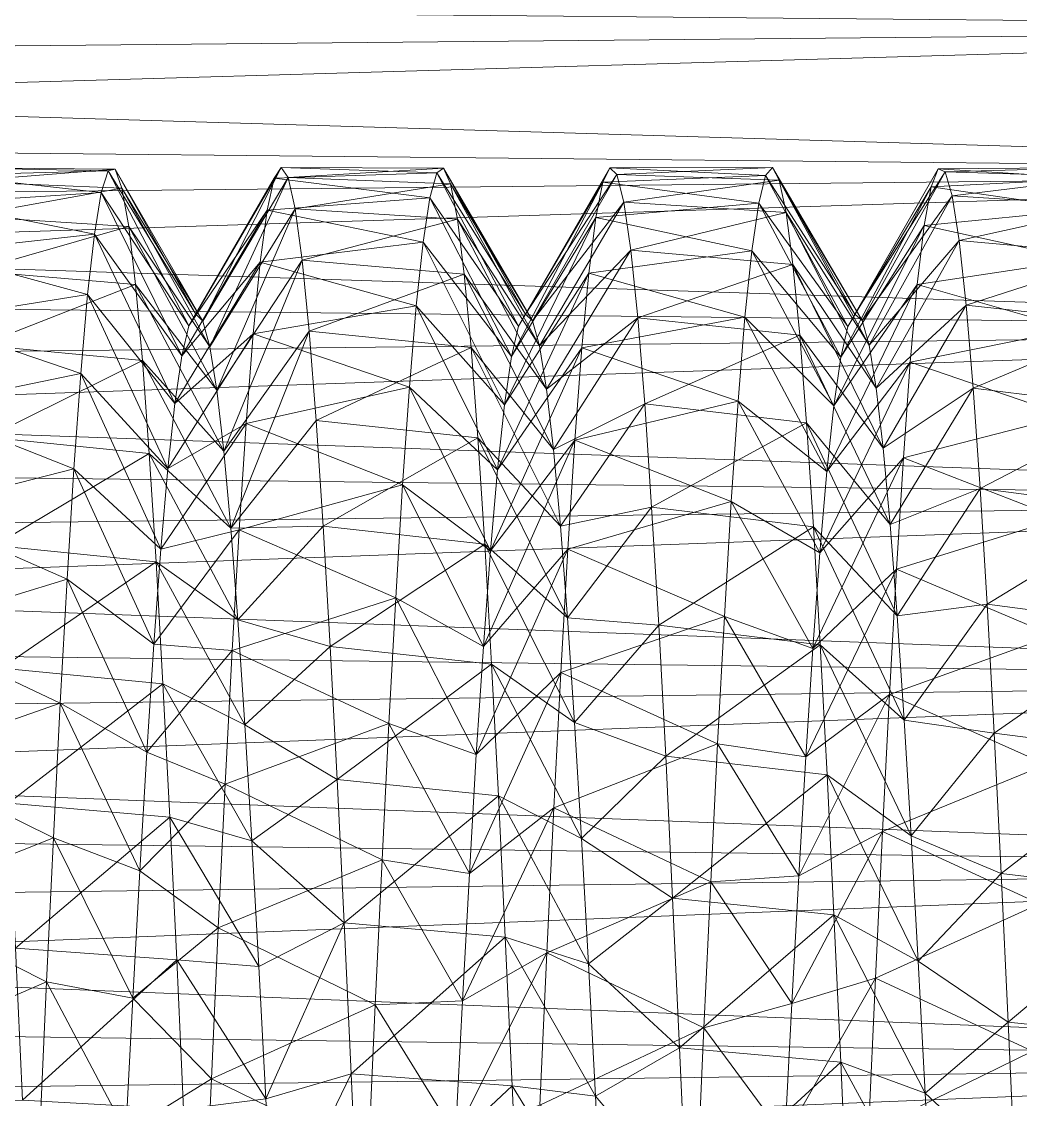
# Model space of a CAD drawing. Header units: millimetres. Extents: x -104 to 115, y -53 to 68.
# Drawn here: x 87.35 to 102.31, y 11.66 to 27.8 of the extents above; entities that cross this region are included whole.
import ezdxf

# ---------------------------------------------------------------- set-up
doc = ezdxf.new("R2010")
doc.units = ezdxf.units.MM

msp = doc.modelspace()

# ---------------------------------------------------------------- linework, layer by layer
at = {"color": 7, "lineweight": 0}
for points in [[(115.207, 27.703, -8.564), (60.36, 27.185, -8.032), (60.36, 29.167, -10.242), (115.207, 27.703, -8.564)], [(115.207, 27.703, -46.282), (60.36, 28.206, -45.736), (60.36, 26.106, -47.836), (115.207, 27.703, -46.282)], [(115.207, 27.703, -46.282), (60.36, 26.106, -47.836), (115.207, 25.547, -48.324), (115.207, 27.703, -46.282)], [(115.207, 25.547, -6.522), (60.36, 27.185, -8.032), (115.207, 27.703, -8.564), (115.207, 25.547, -6.522)], [(115.207, 25.547, -6.522), (60.36, 24.974, -6.049), (60.36, 27.185, -8.032), (115.207, 25.547, -6.522)], [(115.207, 25.547, -48.324), (60.36, 26.106, -47.836), (60.36, 23.792, -49.696), (115.207, 25.547, -48.324)], [(115.207, 25.547, -48.324), (60.36, 23.792, -49.696), (115.207, 23.183, -50.121), (115.207, 25.547, -48.324)], [(115.207, 23.183, -4.725), (60.36, 24.974, -6.049), (115.207, 25.547, -6.522), (115.207, 23.183, -4.725)], [(86.114, 25.082, -23.083), (88.549, 25.244, -23.787), (86.219, 25.505, -25.417), (86.114, 25.082, -23.083)], [(86.219, 25.505, -25.417), (88.652, 25.568, -26.088), (86.324, 25.615, -27.787), (86.219, 25.505, -25.417)], [(86.219, 25.505, -25.417), (88.549, 25.244, -23.787), (88.652, 25.568, -26.088), (86.219, 25.505, -25.417)], [(86.324, 25.615, -27.787), (88.652, 25.568, -26.088), (88.754, 25.591, -28.412), (86.324, 25.615, -27.787)], [(86.324, 25.615, -27.787), (88.754, 25.591, -28.412), (86.428, 25.409, -30.151), (86.324, 25.615, -27.787)], [(86.428, 25.409, -30.151), (88.754, 25.591, -28.412), (88.857, 25.311, -30.719), (86.428, 25.409, -30.151)], [(88.549, 25.244, -23.787), (89.859, 23.249, -25.088), (88.652, 25.568, -26.088), (88.549, 25.244, -23.787)], [(88.652, 25.568, -26.088), (89.964, 23.423, -27.168), (88.754, 25.591, -28.412), (88.652, 25.568, -26.088)], [(88.652, 25.568, -26.088), (89.859, 23.249, -25.088), (89.964, 23.423, -27.168), (88.652, 25.568, -26.088)], [(88.754, 25.591, -28.412), (89.964, 23.423, -27.168), (90.069, 23.317, -29.252), (88.754, 25.591, -28.412)], [(88.754, 25.591, -28.412), (90.069, 23.317, -29.252), (88.857, 25.311, -30.719), (88.754, 25.591, -28.412)], [(91.242, 25.618, -27.385), (90.069, 23.317, -29.252), (89.964, 23.423, -27.168), (91.242, 25.618, -27.385)], [(91.242, 25.618, -27.385), (89.964, 23.423, -27.168), (91.137, 25.456, -25.018), (91.242, 25.618, -27.385)], [(91.347, 25.466, -29.753), (90.069, 23.317, -29.252), (91.242, 25.618, -27.385), (91.347, 25.466, -29.753)], [(91.137, 25.456, -25.018), (93.572, 25.538, -25.729), (91.242, 25.618, -27.385), (91.137, 25.456, -25.018)], [(91.137, 25.456, -25.018), (93.469, 25.166, -23.434), (93.572, 25.538, -25.729), (91.137, 25.456, -25.018)], [(91.242, 25.618, -27.385), (93.572, 25.538, -25.729), (93.674, 25.607, -28.052), (91.242, 25.618, -27.385)], [(91.242, 25.618, -27.385), (93.674, 25.607, -28.052), (91.347, 25.466, -29.753), (91.242, 25.618, -27.385)], [(91.347, 25.466, -29.753), (93.674, 25.607, -28.052), (93.777, 25.374, -30.364), (91.347, 25.466, -29.753)], [(93.469, 25.166, -23.434), (94.793, 23.243, -25.045), (93.572, 25.538, -25.729), (93.469, 25.166, -23.434)], [(93.572, 25.538, -25.729), (94.898, 23.422, -27.125), (93.674, 25.607, -28.052), (93.572, 25.538, -25.729)], [(93.572, 25.538, -25.729), (94.793, 23.243, -25.045), (94.898, 23.422, -27.125), (93.572, 25.538, -25.729)], [(93.674, 25.607, -28.052), (94.898, 23.422, -27.125), (95.003, 23.322, -29.21), (93.674, 25.607, -28.052)], [(93.674, 25.607, -28.052), (95.003, 23.322, -29.21), (93.777, 25.374, -30.364), (93.674, 25.607, -28.052)], [(96.161, 25.613, -26.983), (94.898, 23.422, -27.125), (94.793, 23.243, -25.045), (96.161, 25.613, -26.983)], [(96.161, 25.613, -26.983), (94.793, 23.243, -25.045), (96.056, 25.397, -24.621), (96.161, 25.613, -26.983)], [(96.265, 25.514, -29.354), (94.898, 23.422, -27.125), (96.161, 25.613, -26.983), (96.265, 25.514, -29.354)], [(96.265, 25.514, -29.354), (95.003, 23.322, -29.21), (94.898, 23.422, -27.125), (96.265, 25.514, -29.354)], [(96.37, 25.1, -31.69), (95.003, 23.322, -29.21), (96.265, 25.514, -29.354), (96.37, 25.1, -31.69)], [(96.056, 25.397, -24.621), (98.492, 25.5, -25.37), (96.161, 25.613, -26.983), (96.056, 25.397, -24.621)], [(96.056, 25.397, -24.621), (98.39, 25.082, -23.083), (98.492, 25.5, -25.37), (96.056, 25.397, -24.621)], [(96.161, 25.613, -26.983), (98.492, 25.5, -25.37), (98.595, 25.616, -27.691), (96.161, 25.613, -26.983)], [(96.161, 25.613, -26.983), (98.595, 25.616, -27.691), (96.265, 25.514, -29.354), (96.161, 25.613, -26.983)], [(96.265, 25.514, -29.354), (98.595, 25.616, -27.691), (98.697, 25.43, -30.007), (96.265, 25.514, -29.354)], [(96.265, 25.514, -29.354), (98.697, 25.43, -30.007), (96.37, 25.1, -31.69), (96.265, 25.514, -29.354)], [(98.39, 25.082, -23.083), (99.727, 23.236, -25.003), (98.492, 25.5, -25.37), (98.39, 25.082, -23.083)], [(98.492, 25.5, -25.37), (99.832, 23.421, -27.082), (98.595, 25.616, -27.691), (98.492, 25.5, -25.37)], [(98.492, 25.5, -25.37), (99.727, 23.236, -25.003), (99.832, 23.421, -27.082), (98.492, 25.5, -25.37)], [(98.595, 25.616, -27.691), (99.832, 23.421, -27.082), (99.937, 23.327, -29.167), (98.595, 25.616, -27.691)], [(98.595, 25.616, -27.691), (99.937, 23.327, -29.167), (98.697, 25.43, -30.007), (98.595, 25.616, -27.691)], [(101.079, 25.599, -26.582), (99.832, 23.421, -27.082), (99.727, 23.236, -25.003), (101.079, 25.599, -26.582)], [(101.079, 25.599, -26.582), (99.727, 23.236, -25.003), (100.974, 25.329, -24.224), (101.079, 25.599, -26.582)], [(101.184, 25.553, -28.954), (99.832, 23.421, -27.082), (101.079, 25.599, -26.582), (101.184, 25.553, -28.954)], [(101.184, 25.553, -28.954), (99.937, 23.327, -29.167), (99.832, 23.421, -27.082), (101.184, 25.553, -28.954)], [(101.288, 25.192, -31.299), (99.937, 23.327, -29.167), (101.184, 25.553, -28.954), (101.288, 25.192, -31.299)], [(100.974, 25.329, -24.224), (103.412, 25.455, -25.012), (101.079, 25.599, -26.582), (100.974, 25.329, -24.224)], [(101.079, 25.599, -26.582), (103.412, 25.455, -25.012), (103.515, 25.618, -27.33), (101.079, 25.599, -26.582)], [(101.079, 25.599, -26.582), (103.515, 25.618, -27.33), (101.184, 25.553, -28.954), (101.079, 25.599, -26.582)], [(101.184, 25.553, -28.954), (103.515, 25.618, -27.33), (103.618, 25.479, -29.65), (101.184, 25.553, -28.954)], [(101.184, 25.553, -28.954), (103.618, 25.479, -29.65), (101.288, 25.192, -31.299), (101.184, 25.553, -28.954)], [(86.428, 25.409, -30.151), (88.857, 25.311, -30.719), (86.533, 24.89, -32.466), (86.428, 25.409, -30.151)], [(91.137, 25.456, -25.018), (89.964, 23.423, -27.168), (89.859, 23.249, -25.088), (91.137, 25.456, -25.018)], [(91.137, 25.456, -25.018), (89.859, 23.249, -25.088), (91.033, 24.98, -22.694), (91.137, 25.456, -25.018)], [(91.347, 25.466, -29.753), (90.174, 22.935, -31.304), (90.069, 23.317, -29.252), (91.347, 25.466, -29.753)], [(91.451, 25, -32.08), (90.174, 22.935, -31.304), (91.347, 25.466, -29.753), (91.451, 25, -32.08)], [(91.033, 24.98, -22.694), (93.469, 25.166, -23.434), (91.137, 25.456, -25.018), (91.033, 24.98, -22.694)], [(91.347, 25.466, -29.753), (93.777, 25.374, -30.364), (91.451, 25, -32.08), (91.347, 25.466, -29.753)], [(91.451, 25, -32.08), (93.777, 25.374, -30.364), (93.879, 24.842, -32.627), (91.451, 25, -32.08)], [(93.777, 25.374, -30.364), (95.003, 23.322, -29.21), (95.108, 22.946, -31.263), (93.777, 25.374, -30.364)], [(93.777, 25.374, -30.364), (95.108, 22.946, -31.263), (93.879, 24.842, -32.627), (93.777, 25.374, -30.364)], [(96.056, 25.397, -24.621), (94.793, 23.243, -25.045), (94.688, 22.788, -23.008), (96.056, 25.397, -24.621)], [(96.056, 25.397, -24.621), (94.688, 22.788, -23.008), (95.951, 24.869, -22.308), (96.056, 25.397, -24.621)], [(95.951, 24.869, -22.308), (98.39, 25.082, -23.083), (96.056, 25.397, -24.621), (95.951, 24.869, -22.308)], [(96.37, 25.1, -31.69), (98.697, 25.43, -30.007), (98.8, 24.944, -32.28), (96.37, 25.1, -31.69)], [(98.697, 25.43, -30.007), (99.937, 23.327, -29.167), (100.042, 22.956, -31.221), (98.697, 25.43, -30.007)], [(98.697, 25.43, -30.007), (100.042, 22.956, -31.221), (98.8, 24.944, -32.28), (98.697, 25.43, -30.007)], [(100.974, 25.329, -24.224), (103.31, 24.991, -22.734), (103.412, 25.455, -25.012), (100.974, 25.329, -24.224)], [(101.288, 25.192, -31.299), (103.618, 25.479, -29.65), (103.72, 25.039, -31.932), (101.288, 25.192, -31.299)], [(86.114, 25.082, -23.083), (88.447, 24.622, -21.547), (88.549, 25.244, -23.787), (86.114, 25.082, -23.083)], [(86.533, 24.89, -32.466), (88.857, 25.311, -30.719), (88.959, 24.733, -32.971), (86.533, 24.89, -32.466)], [(88.447, 24.622, -21.547), (89.754, 22.8, -23.049), (88.549, 25.244, -23.787), (88.447, 24.622, -21.547)], [(88.549, 25.244, -23.787), (89.754, 22.8, -23.049), (89.859, 23.249, -25.088), (88.549, 25.244, -23.787)], [(88.857, 25.311, -30.719), (90.069, 23.317, -29.252), (90.174, 22.935, -31.304), (88.857, 25.311, -30.719)], [(88.857, 25.311, -30.719), (90.174, 22.935, -31.304), (88.959, 24.733, -32.971), (88.857, 25.311, -30.719)], [(100.974, 25.329, -24.224), (99.727, 23.236, -25.003), (99.622, 22.776, -22.967), (100.974, 25.329, -24.224)], [(100.974, 25.329, -24.224), (99.622, 22.776, -22.967), (100.87, 24.749, -21.924), (100.974, 25.329, -24.224)], [(101.288, 25.192, -31.299), (100.042, 22.956, -31.221), (99.937, 23.327, -29.167), (101.288, 25.192, -31.299)], [(101.393, 24.523, -33.575), (100.042, 22.956, -31.221), (101.288, 25.192, -31.299), (101.393, 24.523, -33.575)], [(100.87, 24.749, -21.924), (103.31, 24.991, -22.734), (100.974, 25.329, -24.224), (100.87, 24.749, -21.924)], [(101.288, 25.192, -31.299), (103.72, 25.039, -31.932), (101.393, 24.523, -33.575), (101.288, 25.192, -31.299)], [(86.01, 24.352, -20.825), (88.447, 24.622, -21.547), (86.114, 25.082, -23.083), (86.01, 24.352, -20.825)], [(91.033, 24.98, -22.694), (93.367, 24.5, -21.208), (93.469, 25.166, -23.434), (91.033, 24.98, -22.694)], [(93.367, 24.5, -21.208), (94.688, 22.788, -23.008), (93.469, 25.166, -23.434), (93.367, 24.5, -21.208)], [(93.469, 25.166, -23.434), (94.688, 22.788, -23.008), (94.793, 23.243, -25.045), (93.469, 25.166, -23.434)], [(96.37, 25.1, -31.69), (95.108, 22.946, -31.263), (95.003, 23.322, -29.21), (96.37, 25.1, -31.69)], [(96.475, 24.38, -33.951), (95.108, 22.946, -31.263), (96.37, 25.1, -31.69), (96.475, 24.38, -33.951)], [(95.951, 24.869, -22.308), (98.287, 24.37, -20.871), (98.39, 25.082, -23.083), (95.951, 24.869, -22.308)], [(96.37, 25.1, -31.69), (98.8, 24.944, -32.28), (96.475, 24.38, -33.951), (96.37, 25.1, -31.69)], [(98.287, 24.37, -20.871), (99.622, 22.776, -22.967), (98.39, 25.082, -23.083), (98.287, 24.37, -20.871)], [(98.39, 25.082, -23.083), (99.622, 22.776, -22.967), (99.727, 23.236, -25.003), (98.39, 25.082, -23.083)], [(101.393, 24.523, -33.575), (103.72, 25.039, -31.932), (103.823, 24.306, -34.137), (101.393, 24.523, -33.575)], [(115.207, 23.183, -4.725), (60.36, 22.563, -4.317), (60.36, 24.974, -6.049), (115.207, 23.183, -4.725)], [(86.533, 24.89, -32.466), (88.959, 24.733, -32.971), (86.638, 24.069, -34.692), (86.533, 24.89, -32.466)], [(91.033, 24.98, -22.694), (89.859, 23.249, -25.088), (89.754, 22.8, -23.049), (91.033, 24.98, -22.694)], [(91.033, 24.98, -22.694), (89.754, 22.8, -23.049), (90.928, 24.199, -20.453), (91.033, 24.98, -22.694)], [(91.451, 25, -32.08), (90.279, 22.283, -33.287), (90.174, 22.935, -31.304), (91.451, 25, -32.08)], [(91.556, 24.229, -34.323), (90.279, 22.283, -33.287), (91.451, 25, -32.08), (91.556, 24.229, -34.323)], [(90.928, 24.199, -20.453), (93.367, 24.5, -21.208), (91.033, 24.98, -22.694), (90.928, 24.199, -20.453)], [(91.451, 25, -32.08), (93.879, 24.842, -32.627), (91.556, 24.229, -34.323), (91.451, 25, -32.08)], [(95.951, 24.869, -22.308), (94.688, 22.788, -23.008), (94.583, 22.066, -21.05), (95.951, 24.869, -22.308)], [(95.951, 24.869, -22.308), (94.583, 22.066, -21.05), (95.847, 24.038, -20.085), (95.951, 24.869, -22.308)], [(95.847, 24.038, -20.085), (98.287, 24.37, -20.871), (95.951, 24.869, -22.308), (95.847, 24.038, -20.085)], [(96.475, 24.38, -33.951), (98.8, 24.944, -32.28), (98.902, 24.166, -34.47), (96.475, 24.38, -33.951)], [(98.8, 24.944, -32.28), (100.042, 22.956, -31.221), (100.147, 22.315, -33.208), (98.8, 24.944, -32.28)], [(98.8, 24.944, -32.28), (100.147, 22.315, -33.208), (98.902, 24.166, -34.47), (98.8, 24.944, -32.28)], [(100.87, 24.749, -21.924), (103.207, 24.234, -20.536), (103.31, 24.991, -22.734), (100.87, 24.749, -21.924)], [(86.638, 24.069, -34.692), (88.959, 24.733, -32.971), (89.062, 23.868, -35.128), (86.638, 24.069, -34.692)], [(88.959, 24.733, -32.971), (90.174, 22.935, -31.304), (90.279, 22.283, -33.287), (88.959, 24.733, -32.971)], [(88.959, 24.733, -32.971), (90.279, 22.283, -33.287), (89.062, 23.868, -35.128), (88.959, 24.733, -32.971)], [(91.556, 24.229, -34.323), (93.879, 24.842, -32.627), (93.982, 24.02, -34.8), (91.556, 24.229, -34.323)], [(93.879, 24.842, -32.627), (95.108, 22.946, -31.263), (95.213, 22.299, -33.247), (93.879, 24.842, -32.627)], [(93.879, 24.842, -32.627), (95.213, 22.299, -33.247), (93.982, 24.02, -34.8), (93.879, 24.842, -32.627)], [(100.87, 24.749, -21.924), (99.622, 22.776, -22.967), (99.517, 22.049, -21.011), (100.87, 24.749, -21.924)], [(100.87, 24.749, -21.924), (99.517, 22.049, -21.011), (100.765, 23.868, -19.721), (100.87, 24.749, -21.924)], [(100.765, 23.868, -19.721), (103.207, 24.234, -20.536), (100.87, 24.749, -21.924), (100.765, 23.868, -19.721)], [(86.01, 24.352, -20.825), (88.344, 23.715, -19.408), (88.447, 24.622, -21.547), (86.01, 24.352, -20.825)], [(88.344, 23.715, -19.408), (89.649, 22.084, -21.089), (88.447, 24.622, -21.547), (88.344, 23.715, -19.408)], [(88.447, 24.622, -21.547), (89.649, 22.084, -21.089), (89.754, 22.8, -23.049), (88.447, 24.622, -21.547)], [(90.928, 24.199, -20.453), (93.264, 23.549, -19.087), (93.367, 24.5, -21.208), (90.928, 24.199, -20.453)], [(93.264, 23.549, -19.087), (94.583, 22.066, -21.05), (93.367, 24.5, -21.208), (93.264, 23.549, -19.087)], [(93.367, 24.5, -21.208), (94.583, 22.066, -21.05), (94.688, 22.788, -23.008), (93.367, 24.5, -21.208)], [(96.475, 24.38, -33.951), (95.213, 22.299, -33.247), (95.108, 22.946, -31.263), (96.475, 24.38, -33.951)], [(96.579, 23.366, -36.096), (95.213, 22.299, -33.247), (96.475, 24.38, -33.951), (96.579, 23.366, -36.096)], [(95.847, 24.038, -20.085), (98.185, 23.377, -18.77), (98.287, 24.37, -20.871), (95.847, 24.038, -20.085)], [(96.475, 24.38, -33.951), (98.902, 24.166, -34.47), (96.579, 23.366, -36.096), (96.475, 24.38, -33.951)], [(98.185, 23.377, -18.77), (99.517, 22.049, -21.011), (98.287, 24.37, -20.871), (98.185, 23.377, -18.77)], [(98.287, 24.37, -20.871), (99.517, 22.049, -21.011), (99.622, 22.776, -22.967), (98.287, 24.37, -20.871)], [(101.393, 24.523, -33.575), (100.147, 22.315, -33.208), (100.042, 22.956, -31.221), (101.393, 24.523, -33.575)], [(101.498, 23.558, -35.743), (100.147, 22.315, -33.208), (101.393, 24.523, -33.575), (101.498, 23.558, -35.743)], [(101.393, 24.523, -33.575), (103.823, 24.306, -34.137), (101.498, 23.558, -35.743), (101.393, 24.523, -33.575)], [(85.905, 23.329, -18.684), (88.344, 23.715, -19.408), (86.01, 24.352, -20.825), (85.905, 23.329, -18.684)], [(91.556, 24.229, -34.323), (90.384, 21.373, -35.165), (90.279, 22.283, -33.287), (91.556, 24.229, -34.323)], [(91.661, 23.167, -36.445), (90.384, 21.373, -35.165), (91.556, 24.229, -34.323), (91.661, 23.167, -36.445)], [(91.556, 24.229, -34.323), (93.982, 24.02, -34.8), (91.661, 23.167, -36.445), (91.556, 24.229, -34.323)], [(100.765, 23.868, -19.721), (103.105, 23.199, -18.456), (103.207, 24.234, -20.536), (100.765, 23.868, -19.721)], [(101.498, 23.558, -35.743), (103.823, 24.306, -34.137), (103.925, 23.292, -36.229), (101.498, 23.558, -35.743)], [(86.638, 24.069, -34.692), (89.062, 23.868, -35.128), (86.742, 22.959, -36.79), (86.638, 24.069, -34.692)], [(90.928, 24.199, -20.453), (89.754, 22.8, -23.049), (89.649, 22.084, -21.089), (90.928, 24.199, -20.453)], [(90.928, 24.199, -20.453), (89.649, 22.084, -21.089), (90.824, 23.128, -18.336), (90.928, 24.199, -20.453)], [(90.824, 23.128, -18.336), (93.264, 23.549, -19.087), (90.928, 24.199, -20.453), (90.824, 23.128, -18.336)], [(96.579, 23.366, -36.096), (98.902, 24.166, -34.47), (99.005, 23.11, -36.541), (96.579, 23.366, -36.096)], [(98.902, 24.166, -34.47), (100.147, 22.315, -33.208), (100.252, 21.415, -35.091), (98.902, 24.166, -34.47)], [(98.902, 24.166, -34.47), (100.252, 21.415, -35.091), (99.005, 23.11, -36.541), (98.902, 24.166, -34.47)], [(91.661, 23.167, -36.445), (93.982, 24.02, -34.8), (94.084, 22.923, -36.849), (91.661, 23.167, -36.445)], [(93.982, 24.02, -34.8), (95.213, 22.299, -33.247), (95.318, 21.394, -35.128), (93.982, 24.02, -34.8)], [(93.982, 24.02, -34.8), (95.318, 21.394, -35.128), (94.084, 22.923, -36.849), (93.982, 24.02, -34.8)], [(95.847, 24.038, -20.085), (94.583, 22.066, -21.05), (94.478, 21.09, -19.205), (95.847, 24.038, -20.085)], [(95.847, 24.038, -20.085), (94.478, 21.09, -19.205), (95.742, 22.919, -17.993), (95.847, 24.038, -20.085)], [(95.742, 22.919, -17.993), (98.185, 23.377, -18.77), (95.847, 24.038, -20.085), (95.742, 22.919, -17.993)], [(115.207, 23.183, -50.121), (60.36, 23.792, -49.696), (60.36, 21.29, -51.295), (115.207, 23.183, -50.121)], [(86.742, 22.959, -36.79), (89.062, 23.868, -35.128), (89.164, 22.729, -37.153), (86.742, 22.959, -36.79)], [(89.062, 23.868, -35.128), (90.279, 22.283, -33.287), (90.384, 21.373, -35.165), (89.062, 23.868, -35.128)], [(89.062, 23.868, -35.128), (90.384, 21.373, -35.165), (89.164, 22.729, -37.153), (89.062, 23.868, -35.128)], [(100.765, 23.868, -19.721), (99.517, 22.049, -21.011), (99.412, 21.067, -19.169), (100.765, 23.868, -19.721)], [(100.765, 23.868, -19.721), (99.412, 21.067, -19.169), (100.66, 22.703, -17.654), (100.765, 23.868, -19.721)], [(100.66, 22.703, -17.654), (103.105, 23.199, -18.456), (100.765, 23.868, -19.721), (100.66, 22.703, -17.654)], [(85.905, 23.329, -18.684), (88.242, 22.536, -17.404), (88.344, 23.715, -19.408), (85.905, 23.329, -18.684)], [(88.242, 22.536, -17.404), (89.544, 21.112, -19.241), (88.344, 23.715, -19.408), (88.242, 22.536, -17.404)], [(88.344, 23.715, -19.408), (89.544, 21.112, -19.241), (89.649, 22.084, -21.089), (88.344, 23.715, -19.408)], [(90.824, 23.128, -18.336), (93.162, 22.331, -17.108), (93.264, 23.549, -19.087), (90.824, 23.128, -18.336)], [(93.162, 22.331, -17.108), (94.478, 21.09, -19.205), (93.264, 23.549, -19.087), (93.162, 22.331, -17.108)], [(93.264, 23.549, -19.087), (94.478, 21.09, -19.205), (94.583, 22.066, -21.05), (93.264, 23.549, -19.087)], [(101.498, 23.558, -35.743), (100.252, 21.415, -35.091), (100.147, 22.315, -33.208), (101.498, 23.558, -35.743)], [(101.602, 22.313, -37.763), (100.252, 21.415, -35.091), (101.498, 23.558, -35.743), (101.602, 22.313, -37.763)], [(101.498, 23.558, -35.743), (103.925, 23.292, -36.229), (101.602, 22.313, -37.763), (101.498, 23.558, -35.743)], [(85.8, 22.031, -16.698), (88.242, 22.536, -17.404), (85.905, 23.329, -18.684), (85.8, 22.031, -16.698)], [(96.579, 23.366, -36.096), (95.318, 21.394, -35.128), (95.213, 22.299, -33.247), (96.579, 23.366, -36.096)], [(96.684, 22.077, -38.088), (95.318, 21.394, -35.128), (96.579, 23.366, -36.096), (96.684, 22.077, -38.088)], [(95.742, 22.919, -17.993), (98.082, 22.119, -16.816), (98.185, 23.377, -18.77), (95.742, 22.919, -17.993)], [(96.579, 23.366, -36.096), (99.005, 23.11, -36.541), (96.684, 22.077, -38.088), (96.579, 23.366, -36.096)], [(98.082, 22.119, -16.816), (99.412, 21.067, -19.169), (98.185, 23.377, -18.77), (98.082, 22.119, -16.816)], [(98.185, 23.377, -18.77), (99.412, 21.067, -19.169), (99.517, 22.049, -21.011), (98.185, 23.377, -18.77)], [(101.602, 22.313, -37.763), (103.925, 23.292, -36.229), (104.028, 22.014, -38.17), (101.602, 22.313, -37.763)], [(115.207, 23.183, -50.121), (60.36, 21.29, -51.295), (115.207, 20.639, -51.652), (115.207, 23.183, -50.121)], [(115.207, 20.639, -3.194), (60.36, 22.563, -4.317), (115.207, 23.183, -4.725), (115.207, 20.639, -3.194)], [(90.824, 23.128, -18.336), (89.649, 22.084, -21.089), (89.544, 21.112, -19.241), (90.824, 23.128, -18.336)], [(90.824, 23.128, -18.336), (89.544, 21.112, -19.241), (90.719, 21.786, -16.38), (90.824, 23.128, -18.336)], [(91.661, 23.167, -36.445), (90.489, 20.22, -36.905), (90.384, 21.373, -35.165), (91.661, 23.167, -36.445)], [(91.765, 21.832, -38.407), (90.489, 20.22, -36.905), (91.661, 23.167, -36.445), (91.765, 21.832, -38.407)], [(90.719, 21.786, -16.38), (93.162, 22.331, -17.108), (90.824, 23.128, -18.336), (90.719, 21.786, -16.38)], [(91.661, 23.167, -36.445), (94.084, 22.923, -36.849), (91.765, 21.832, -38.407), (91.661, 23.167, -36.445)], [(96.684, 22.077, -38.088), (99.005, 23.11, -36.541), (99.107, 21.794, -38.456), (96.684, 22.077, -38.088)], [(99.005, 23.11, -36.541), (100.252, 21.415, -35.091), (100.357, 20.272, -36.837), (99.005, 23.11, -36.541)], [(99.005, 23.11, -36.541), (100.357, 20.272, -36.837), (99.107, 21.794, -38.456), (99.005, 23.11, -36.541)], [(100.66, 22.703, -17.654), (103.002, 21.901, -16.528), (103.105, 23.199, -18.456), (100.66, 22.703, -17.654)], [(86.742, 22.959, -36.79), (89.164, 22.729, -37.153), (86.847, 21.581, -38.721), (86.742, 22.959, -36.79)], [(91.765, 21.832, -38.407), (94.084, 22.923, -36.849), (94.187, 21.568, -38.737), (91.765, 21.832, -38.407)], [(94.084, 22.923, -36.849), (95.318, 21.394, -35.128), (95.423, 20.246, -36.871), (94.084, 22.923, -36.849)], [(94.084, 22.923, -36.849), (95.423, 20.246, -36.871), (94.187, 21.568, -38.737), (94.084, 22.923, -36.849)], [(95.742, 22.919, -17.993), (94.478, 21.09, -19.205), (94.373, 19.876, -17.507), (95.742, 22.919, -17.993)], [(95.742, 22.919, -17.993), (94.373, 19.876, -17.507), (95.637, 21.533, -16.067), (95.742, 22.919, -17.993)], [(95.637, 21.533, -16.067), (98.082, 22.119, -16.816), (95.742, 22.919, -17.993), (95.637, 21.533, -16.067)], [(86.847, 21.581, -38.721), (89.164, 22.729, -37.153), (89.267, 21.336, -39.014), (86.847, 21.581, -38.721)], [(89.164, 22.729, -37.153), (90.384, 21.373, -35.165), (90.489, 20.22, -36.905), (89.164, 22.729, -37.153)], [(89.164, 22.729, -37.153), (90.489, 20.22, -36.905), (89.267, 21.336, -39.014), (89.164, 22.729, -37.153)], [(100.66, 22.703, -17.654), (99.412, 21.067, -19.169), (99.308, 19.849, -17.474), (100.66, 22.703, -17.654)], [(100.66, 22.703, -17.654), (99.308, 19.849, -17.474), (100.556, 21.273, -15.76), (100.66, 22.703, -17.654)], [(100.556, 21.273, -15.76), (103.002, 21.901, -16.528), (100.66, 22.703, -17.654), (100.556, 21.273, -15.76)], [(115.207, 20.639, -3.194), (60.36, 19.978, -2.856), (60.36, 22.563, -4.317), (115.207, 20.639, -3.194)], [(85.8, 22.031, -16.698), (88.139, 21.108, -15.571), (88.242, 22.536, -17.404), (85.8, 22.031, -16.698)], [(88.139, 21.108, -15.571), (89.439, 19.903, -17.54), (88.242, 22.536, -17.404), (88.139, 21.108, -15.571)], [(88.242, 22.536, -17.404), (89.439, 19.903, -17.54), (89.544, 21.112, -19.241), (88.242, 22.536, -17.404)], [(90.719, 21.786, -16.38), (93.059, 20.865, -15.304), (93.162, 22.331, -17.108), (90.719, 21.786, -16.38)], [(93.059, 20.865, -15.304), (94.373, 19.876, -17.507), (93.162, 22.331, -17.108), (93.059, 20.865, -15.304)], [(93.162, 22.331, -17.108), (94.373, 19.876, -17.507), (94.478, 21.09, -19.205), (93.162, 22.331, -17.108)], [(101.602, 22.313, -37.763), (100.357, 20.272, -36.837), (100.252, 21.415, -35.091), (101.602, 22.313, -37.763)], [(101.707, 20.812, -39.6), (100.357, 20.272, -36.837), (101.602, 22.313, -37.763), (101.707, 20.812, -39.6)], [(101.602, 22.313, -37.763), (104.028, 22.014, -38.17), (101.707, 20.812, -39.6), (101.602, 22.313, -37.763)], [(95.637, 21.533, -16.067), (97.98, 20.617, -15.042), (98.082, 22.119, -16.816), (95.637, 21.533, -16.067)], [(97.98, 20.617, -15.042), (99.308, 19.849, -17.474), (98.082, 22.119, -16.816), (97.98, 20.617, -15.042)], [(98.082, 22.119, -16.816), (99.308, 19.849, -17.474), (99.412, 21.067, -19.169), (98.082, 22.119, -16.816)], [(85.696, 20.48, -14.902), (88.139, 21.108, -15.571), (85.8, 22.031, -16.698), (85.696, 20.48, -14.902)], [(96.684, 22.077, -38.088), (95.423, 20.246, -36.871), (95.318, 21.394, -35.128), (96.684, 22.077, -38.088)], [(96.788, 20.534, -39.89), (95.423, 20.246, -36.871), (96.684, 22.077, -38.088), (96.788, 20.534, -39.89)], [(96.684, 22.077, -38.088), (99.107, 21.794, -38.456), (96.788, 20.534, -39.89), (96.684, 22.077, -38.088)], [(101.707, 20.812, -39.6), (104.028, 22.014, -38.17), (104.13, 20.495, -39.929), (101.707, 20.812, -39.6)], [(91.87, 20.249, -40.174), (90.489, 20.22, -36.905), (91.765, 21.832, -38.407), (91.87, 20.249, -40.174)], [(91.765, 21.832, -38.407), (94.187, 21.568, -38.737), (91.87, 20.249, -40.174), (91.765, 21.832, -38.407)], [(96.788, 20.534, -39.89), (99.107, 21.794, -38.456), (99.21, 20.239, -40.184), (96.788, 20.534, -39.89)], [(99.107, 21.794, -38.456), (100.357, 20.272, -36.837), (100.462, 18.906, -38.416), (99.107, 21.794, -38.456)], [(99.107, 21.794, -38.456), (100.462, 18.906, -38.416), (99.21, 20.239, -40.184), (99.107, 21.794, -38.456)], [(100.556, 21.273, -15.76), (102.9, 20.363, -14.785), (103.002, 21.901, -16.528), (100.556, 21.273, -15.76)], [(90.719, 21.786, -16.38), (89.544, 21.112, -19.241), (89.439, 19.903, -17.54), (90.719, 21.786, -16.38)], [(90.719, 21.786, -16.38), (89.439, 19.903, -17.54), (90.614, 20.195, -14.619), (90.719, 21.786, -16.38)], [(90.614, 20.195, -14.619), (93.059, 20.865, -15.304), (90.719, 21.786, -16.38), (90.614, 20.195, -14.619)], [(86.847, 21.581, -38.721), (89.267, 21.336, -39.014), (86.952, 19.959, -40.452), (86.847, 21.581, -38.721)], [(91.87, 20.249, -40.174), (94.187, 21.568, -38.737), (94.289, 19.978, -40.433), (91.87, 20.249, -40.174)], [(94.187, 21.568, -38.737), (95.423, 20.246, -36.871), (95.528, 18.876, -38.446), (94.187, 21.568, -38.737)], [(94.187, 21.568, -38.737), (95.528, 18.876, -38.446), (94.289, 19.978, -40.433), (94.187, 21.568, -38.737)], [(95.637, 21.533, -16.067), (94.373, 19.876, -17.507), (94.268, 18.448, -15.986), (95.637, 21.533, -16.067)], [(95.637, 21.533, -16.067), (94.268, 18.448, -15.986), (95.533, 19.903, -14.343), (95.637, 21.533, -16.067)], [(95.533, 19.903, -14.343), (97.98, 20.617, -15.042), (95.637, 21.533, -16.067), (95.533, 19.903, -14.343)], [(86.952, 19.959, -40.452), (89.267, 21.336, -39.014), (89.369, 19.713, -40.677), (86.952, 19.959, -40.452)], [(89.267, 21.336, -39.014), (90.489, 20.22, -36.905), (90.594, 18.846, -38.476), (89.267, 21.336, -39.014)], [(89.267, 21.336, -39.014), (90.594, 18.846, -38.476), (89.369, 19.713, -40.677), (89.267, 21.336, -39.014)], [(115.207, 20.639, -51.652), (60.36, 21.29, -51.295), (60.36, 18.63, -52.615), (115.207, 20.639, -51.652)], [(100.556, 21.273, -15.76), (99.308, 19.849, -17.474), (99.203, 18.416, -15.956), (100.556, 21.273, -15.76)], [(100.556, 21.273, -15.76), (99.203, 18.416, -15.956), (100.451, 19.605, -14.073), (100.556, 21.273, -15.76)], [(100.451, 19.605, -14.073), (102.9, 20.363, -14.785), (100.556, 21.273, -15.76), (100.451, 19.605, -14.073)], [(85.696, 20.48, -14.902), (88.037, 19.452, -13.94), (88.139, 21.108, -15.571), (85.696, 20.48, -14.902)], [(88.037, 19.452, -13.94), (89.334, 18.479, -16.015), (88.139, 21.108, -15.571), (88.037, 19.452, -13.94)], [(88.139, 21.108, -15.571), (89.334, 18.479, -16.015), (89.439, 19.903, -17.54), (88.139, 21.108, -15.571)], [(90.614, 20.195, -14.619), (92.957, 19.177, -13.707), (93.059, 20.865, -15.304), (90.614, 20.195, -14.619)], [(92.957, 19.177, -13.707), (94.268, 18.448, -15.986), (93.059, 20.865, -15.304), (92.957, 19.177, -13.707)], [(93.059, 20.865, -15.304), (94.268, 18.448, -15.986), (94.373, 19.876, -17.507), (93.059, 20.865, -15.304)], [(101.707, 20.812, -39.6), (100.462, 18.906, -38.416), (100.357, 20.272, -36.837), (101.707, 20.812, -39.6)], [(101.812, 19.079, -41.221), (100.462, 18.906, -38.416), (101.707, 20.812, -39.6), (101.812, 19.079, -41.221)], [(101.707, 20.812, -39.6), (104.13, 20.495, -39.929), (101.812, 19.079, -41.221), (101.707, 20.812, -39.6)], [(115.207, 20.639, -51.652), (60.36, 18.63, -52.615), (115.207, 17.944, -52.899), (115.207, 20.639, -51.652)], [(115.207, 17.944, -1.948), (60.36, 19.978, -2.856), (115.207, 20.639, -3.194), (115.207, 17.944, -1.948)], [(96.788, 20.534, -39.89), (95.528, 18.876, -38.446), (95.423, 20.246, -36.871), (96.788, 20.534, -39.89)], [(96.893, 18.765, -41.472), (95.528, 18.876, -38.446), (96.788, 20.534, -39.89), (96.893, 18.765, -41.472)], [(95.533, 19.903, -14.343), (97.877, 18.897, -13.479), (97.98, 20.617, -15.042), (95.533, 19.903, -14.343)], [(96.788, 20.534, -39.89), (99.21, 20.239, -40.184), (96.893, 18.765, -41.472), (96.788, 20.534, -39.89)], [(97.877, 18.897, -13.479), (99.203, 18.416, -15.956), (97.98, 20.617, -15.042), (97.877, 18.897, -13.479)], [(97.98, 20.617, -15.042), (99.203, 18.416, -15.956), (99.308, 19.849, -17.474), (97.98, 20.617, -15.042)], [(85.591, 18.705, -13.328), (88.037, 19.452, -13.94), (85.696, 20.48, -14.902), (85.591, 18.705, -13.328)], [(100.451, 19.605, -14.073), (102.797, 18.612, -13.257), (102.9, 20.363, -14.785), (100.451, 19.605, -14.073)], [(101.812, 19.079, -41.221), (104.13, 20.495, -39.929), (104.233, 18.76, -41.476), (101.812, 19.079, -41.221)], [(90.614, 20.195, -14.619), (89.439, 19.903, -17.54), (89.334, 18.479, -16.015), (90.614, 20.195, -14.619)], [(90.614, 20.195, -14.619), (89.334, 18.479, -16.015), (90.51, 18.385, -13.086), (90.614, 20.195, -14.619)], [(91.87, 20.249, -40.174), (90.594, 18.846, -38.476), (90.489, 20.22, -36.905), (91.87, 20.249, -40.174)], [(90.51, 18.385, -13.086), (92.957, 19.177, -13.707), (90.614, 20.195, -14.619), (90.51, 18.385, -13.086)], [(91.975, 18.445, -41.716), (90.594, 18.846, -38.476), (91.87, 20.249, -40.174), (91.975, 18.445, -41.716)], [(91.87, 20.249, -40.174), (94.289, 19.978, -40.433), (91.975, 18.445, -41.716), (91.87, 20.249, -40.174)], [(96.893, 18.765, -41.472), (99.21, 20.239, -40.184), (99.312, 18.473, -41.695), (96.893, 18.765, -41.472)], [(99.21, 20.239, -40.184), (100.462, 18.906, -38.416), (100.567, 17.343, -39.798), (99.21, 20.239, -40.184)], [(99.21, 20.239, -40.184), (100.567, 17.343, -39.798), (99.312, 18.473, -41.695), (99.21, 20.239, -40.184)], [(115.207, 17.944, -1.948), (60.36, 17.25, -1.682), (60.36, 19.978, -2.856), (115.207, 17.944, -1.948)], [(86.952, 19.959, -40.452), (89.369, 19.713, -40.677), (87.056, 18.12, -41.952), (86.952, 19.959, -40.452)], [(91.975, 18.445, -41.716), (94.289, 19.978, -40.433), (94.392, 18.182, -41.908), (91.975, 18.445, -41.716)], [(95.533, 19.903, -14.343), (94.268, 18.448, -15.986), (94.163, 16.829, -14.668), (95.533, 19.903, -14.343)], [(95.533, 19.903, -14.343), (94.163, 16.829, -14.668), (95.428, 18.058, -12.851), (95.533, 19.903, -14.343)], [(94.289, 19.978, -40.433), (95.528, 18.876, -38.446), (95.633, 17.309, -39.824), (94.289, 19.978, -40.433)], [(94.289, 19.978, -40.433), (95.633, 17.309, -39.824), (94.392, 18.182, -41.908), (94.289, 19.978, -40.433)], [(95.428, 18.058, -12.851), (97.877, 18.897, -13.479), (95.533, 19.903, -14.343), (95.428, 18.058, -12.851)], [(87.056, 18.12, -41.952), (89.369, 19.713, -40.677), (89.472, 17.887, -42.115), (87.056, 18.12, -41.952)], [(89.369, 19.713, -40.677), (90.594, 18.846, -38.476), (90.699, 17.275, -39.85), (89.369, 19.713, -40.677)], [(89.369, 19.713, -40.677), (90.699, 17.275, -39.85), (89.472, 17.887, -42.115), (89.369, 19.713, -40.677)], [(100.451, 19.605, -14.073), (99.203, 18.416, -15.956), (99.098, 16.794, -14.643), (100.451, 19.605, -14.073)], [(100.451, 19.605, -14.073), (99.098, 16.794, -14.643), (100.347, 17.727, -12.623), (100.451, 19.605, -14.073)], [(100.347, 17.727, -12.623), (102.797, 18.612, -13.257), (100.451, 19.605, -14.073), (100.347, 17.727, -12.623)], [(85.591, 18.705, -13.328), (87.934, 17.599, -12.538), (88.037, 19.452, -13.94), (85.591, 18.705, -13.328)], [(87.934, 17.599, -12.538), (89.229, 16.864, -14.693), (88.037, 19.452, -13.94), (87.934, 17.599, -12.538)], [(88.037, 19.452, -13.94), (89.229, 16.864, -14.693), (89.334, 18.479, -16.015), (88.037, 19.452, -13.94)], [(90.51, 18.385, -13.086), (92.854, 17.295, -12.342), (92.957, 19.177, -13.707), (90.51, 18.385, -13.086)], [(92.854, 17.295, -12.342), (94.163, 16.829, -14.668), (92.957, 19.177, -13.707), (92.854, 17.295, -12.342)], [(92.957, 19.177, -13.707), (94.163, 16.829, -14.668), (94.268, 18.448, -15.986), (92.957, 19.177, -13.707)], [(101.812, 19.079, -41.221), (100.567, 17.343, -39.798), (100.462, 18.906, -38.416), (101.812, 19.079, -41.221)], [(101.916, 17.147, -42.597), (100.567, 17.343, -39.798), (101.812, 19.079, -41.221), (101.916, 17.147, -42.597)], [(101.812, 19.079, -41.221), (104.233, 18.76, -41.476), (101.916, 17.147, -42.597), (101.812, 19.079, -41.221)], [(95.428, 18.058, -12.851), (97.775, 16.988, -12.153), (97.877, 18.897, -13.479), (95.428, 18.058, -12.851)], [(97.775, 16.988, -12.153), (99.098, 16.794, -14.643), (97.877, 18.897, -13.479), (97.775, 16.988, -12.153)], [(97.877, 18.897, -13.479), (99.098, 16.794, -14.643), (99.203, 18.416, -15.956), (97.877, 18.897, -13.479)], [(91.975, 18.445, -41.716), (90.699, 17.275, -39.85), (90.594, 18.846, -38.476), (91.975, 18.445, -41.716)], [(96.893, 18.765, -41.472), (95.633, 17.309, -39.824), (95.528, 18.876, -38.446), (96.893, 18.765, -41.472)], [(96.998, 16.802, -42.804), (95.633, 17.309, -39.824), (96.893, 18.765, -41.472), (96.998, 16.802, -42.804)], [(96.893, 18.765, -41.472), (99.312, 18.473, -41.695), (96.998, 16.802, -42.804), (96.893, 18.765, -41.472)], [(101.916, 17.147, -42.597), (104.233, 18.76, -41.476), (104.335, 16.839, -42.783), (101.916, 17.147, -42.597)], [(115.207, 17.944, -52.899), (60.36, 18.63, -52.615), (60.36, 15.843, -53.639), (115.207, 17.944, -52.899)], [(85.486, 16.737, -12.004), (87.934, 17.599, -12.538), (85.591, 18.705, -13.328), (85.486, 16.737, -12.004)], [(100.347, 17.727, -12.623), (102.695, 16.677, -11.97), (102.797, 18.612, -13.257), (100.347, 17.727, -12.623)], [(90.51, 18.385, -13.086), (89.334, 18.479, -16.015), (89.229, 16.864, -14.693), (90.51, 18.385, -13.086)], [(92.079, 16.453, -43.004), (90.699, 17.275, -39.85), (91.975, 18.445, -41.716), (92.079, 16.453, -43.004)], [(91.975, 18.445, -41.716), (94.392, 18.182, -41.908), (92.079, 16.453, -43.004), (91.975, 18.445, -41.716)], [(96.998, 16.802, -42.804), (99.312, 18.473, -41.695), (99.415, 16.526, -42.963), (96.998, 16.802, -42.804)], [(99.312, 18.473, -41.695), (100.567, 17.343, -39.798), (100.672, 15.609, -40.96), (99.312, 18.473, -41.695)], [(99.312, 18.473, -41.695), (100.672, 15.609, -40.96), (99.415, 16.526, -42.963), (99.312, 18.473, -41.695)], [(90.51, 18.385, -13.086), (89.229, 16.864, -14.693), (90.405, 16.387, -11.806), (90.51, 18.385, -13.086)], [(90.405, 16.387, -11.806), (92.854, 17.295, -12.342), (90.51, 18.385, -13.086), (90.405, 16.387, -11.806)], [(87.056, 18.12, -41.952), (89.472, 17.887, -42.115), (87.161, 16.099, -43.195), (87.056, 18.12, -41.952)], [(92.079, 16.453, -43.004), (94.392, 18.182, -41.908), (94.494, 16.209, -43.137), (92.079, 16.453, -43.004)], [(94.392, 18.182, -41.908), (95.633, 17.309, -39.824), (95.738, 15.572, -40.982), (94.392, 18.182, -41.908)], [(94.392, 18.182, -41.908), (95.738, 15.572, -40.982), (94.494, 16.209, -43.137), (94.392, 18.182, -41.908)], [(115.207, 17.944, -52.899), (60.36, 15.843, -53.639), (115.207, 15.13, -53.847), (115.207, 17.944, -52.899)], [(115.207, 15.13, -1), (60.36, 17.25, -1.682), (115.207, 17.944, -1.948), (115.207, 15.13, -1)], [(95.428, 18.058, -12.851), (94.163, 16.829, -14.668), (94.059, 15.049, -13.578), (95.428, 18.058, -12.851)], [(95.428, 18.058, -12.851), (94.059, 15.049, -13.578), (95.323, 16.032, -11.616), (95.428, 18.058, -12.851)], [(95.323, 16.032, -11.616), (97.775, 16.988, -12.153), (95.428, 18.058, -12.851), (95.323, 16.032, -11.616)], [(87.161, 16.099, -43.195), (89.472, 17.887, -42.115), (89.574, 15.889, -43.304), (87.161, 16.099, -43.195)], [(89.472, 17.887, -42.115), (90.699, 17.275, -39.85), (90.804, 15.535, -41.003), (89.472, 17.887, -42.115)], [(89.472, 17.887, -42.115), (90.804, 15.535, -41.003), (89.574, 15.889, -43.304), (89.472, 17.887, -42.115)], [(85.486, 16.737, -12.004), (87.832, 15.579, -11.388), (87.934, 17.599, -12.538), (85.486, 16.737, -12.004)], [(87.832, 15.579, -11.388), (89.124, 15.087, -13.598), (87.934, 17.599, -12.538), (87.832, 15.579, -11.388)], [(87.934, 17.599, -12.538), (89.124, 15.087, -13.598), (89.229, 16.864, -14.693), (87.934, 17.599, -12.538)], [(100.347, 17.727, -12.623), (99.098, 16.794, -14.643), (98.993, 15.011, -13.558), (100.347, 17.727, -12.623)], [(100.347, 17.727, -12.623), (98.993, 15.011, -13.558), (100.242, 15.674, -11.435), (100.347, 17.727, -12.623)], [(100.242, 15.674, -11.435), (102.695, 16.677, -11.97), (100.347, 17.727, -12.623), (100.242, 15.674, -11.435)], [(90.405, 16.387, -11.806), (92.752, 15.253, -11.234), (92.854, 17.295, -12.342), (90.405, 16.387, -11.806)], [(92.079, 16.453, -43.004), (90.804, 15.535, -41.003), (90.699, 17.275, -39.85), (92.079, 16.453, -43.004)], [(92.752, 15.253, -11.234), (94.059, 15.049, -13.578), (92.854, 17.295, -12.342), (92.752, 15.253, -11.234)], [(92.854, 17.295, -12.342), (94.059, 15.049, -13.578), (94.163, 16.829, -14.668), (92.854, 17.295, -12.342)], [(96.998, 16.802, -42.804), (95.738, 15.572, -40.982), (95.633, 17.309, -39.824), (96.998, 16.802, -42.804)], [(101.916, 17.147, -42.597), (100.672, 15.609, -40.96), (100.567, 17.343, -39.798), (101.916, 17.147, -42.597)], [(115.207, 15.13, -1), (60.36, 14.412, -0.811), (60.36, 17.25, -1.682), (115.207, 15.13, -1)], [(102.021, 15.049, -43.705), (100.672, 15.609, -40.96), (101.916, 17.147, -42.597), (102.021, 15.049, -43.705)], [(101.916, 17.147, -42.597), (104.335, 16.839, -42.783), (102.021, 15.049, -43.705), (101.916, 17.147, -42.597)], [(95.323, 16.032, -11.616), (97.672, 14.923, -11.086), (97.775, 16.988, -12.153), (95.323, 16.032, -11.616)], [(97.672, 14.923, -11.086), (98.993, 15.011, -13.558), (97.775, 16.988, -12.153), (97.672, 14.923, -11.086)], [(97.775, 16.988, -12.153), (98.993, 15.011, -13.558), (99.098, 16.794, -14.643), (97.775, 16.988, -12.153)], [(90.405, 16.387, -11.806), (89.229, 16.864, -14.693), (89.124, 15.087, -13.598), (90.405, 16.387, -11.806)], [(97.102, 14.68, -43.865), (95.738, 15.572, -40.982), (96.998, 16.802, -42.804), (97.102, 14.68, -43.865)], [(96.998, 16.802, -42.804), (99.415, 16.526, -42.963), (97.102, 14.68, -43.865), (96.998, 16.802, -42.804)], [(102.021, 15.049, -43.705), (104.335, 16.839, -42.783), (104.438, 14.763, -43.829), (102.021, 15.049, -43.705)], [(85.382, 14.609, -10.953), (87.832, 15.579, -11.388), (85.486, 16.737, -12.004), (85.382, 14.609, -10.953)], [(100.242, 15.674, -11.435), (102.592, 14.591, -10.945), (102.695, 16.677, -11.97), (100.242, 15.674, -11.435)], [(97.102, 14.68, -43.865), (99.415, 16.526, -42.963), (99.517, 14.43, -43.967), (97.102, 14.68, -43.865)], [(99.415, 16.526, -42.963), (100.672, 15.609, -40.96), (100.777, 13.736, -41.881), (99.415, 16.526, -42.963)], [(99.415, 16.526, -42.963), (100.777, 13.736, -41.881), (99.517, 14.43, -43.967), (99.415, 16.526, -42.963)], [(90.405, 16.387, -11.806), (89.124, 15.087, -13.598), (90.3, 14.236, -10.803), (90.405, 16.387, -11.806)], [(90.3, 14.236, -10.803), (92.752, 15.253, -11.234), (90.405, 16.387, -11.806), (90.3, 14.236, -10.803)], [(92.184, 14.307, -44.016), (90.804, 15.535, -41.003), (92.079, 16.453, -43.004), (92.184, 14.307, -44.016)], [(92.079, 16.453, -43.004), (94.494, 16.209, -43.137), (92.184, 14.307, -44.016), (92.079, 16.453, -43.004)], [(92.184, 14.307, -44.016), (94.494, 16.209, -43.137), (94.597, 14.093, -44.098), (92.184, 14.307, -44.016)], [(94.494, 16.209, -43.137), (95.738, 15.572, -40.982), (95.843, 13.696, -41.897), (94.494, 16.209, -43.137)], [(94.494, 16.209, -43.137), (95.843, 13.696, -41.897), (94.597, 14.093, -44.098), (94.494, 16.209, -43.137)], [(87.161, 16.099, -43.195), (89.574, 15.889, -43.304), (87.265, 13.931, -44.158), (87.161, 16.099, -43.195)], [(95.323, 16.032, -11.616), (94.059, 15.049, -13.578), (93.954, 13.14, -12.735), (95.323, 16.032, -11.616)], [(95.323, 16.032, -11.616), (93.954, 13.14, -12.735), (95.219, 13.86, -10.662), (95.323, 16.032, -11.616)], [(95.219, 13.86, -10.662), (97.672, 14.923, -11.086), (95.323, 16.032, -11.616), (95.219, 13.86, -10.662)], [(115.207, 15.13, -53.847), (60.36, 15.843, -53.639), (60.36, 12.961, -54.355), (115.207, 15.13, -53.847)], [(87.265, 13.931, -44.158), (89.574, 15.889, -43.304), (89.677, 13.754, -44.222), (87.265, 13.931, -44.158)], [(89.574, 15.889, -43.304), (90.804, 15.535, -41.003), (90.909, 13.657, -41.913), (89.574, 15.889, -43.304)], [(89.574, 15.889, -43.304), (90.909, 13.657, -41.913), (89.677, 13.754, -44.222), (89.574, 15.889, -43.304)], [(100.242, 15.674, -11.435), (98.993, 15.011, -13.558), (98.888, 13.099, -12.72), (100.242, 15.674, -11.435)], [(100.242, 15.674, -11.435), (98.888, 13.099, -12.72), (100.137, 13.48, -10.53), (100.242, 15.674, -11.435)], [(100.137, 13.48, -10.53), (102.592, 14.591, -10.945), (100.242, 15.674, -11.435), (100.137, 13.48, -10.53)], [(85.382, 14.609, -10.953), (87.729, 13.426, -10.512), (87.832, 15.579, -11.388), (85.382, 14.609, -10.953)], [(87.729, 13.426, -10.512), (89.019, 13.18, -12.749), (87.832, 15.579, -11.388), (87.729, 13.426, -10.512)], [(87.832, 15.579, -11.388), (89.019, 13.18, -12.749), (89.124, 15.087, -13.598), (87.832, 15.579, -11.388)], [(92.184, 14.307, -44.016), (90.909, 13.657, -41.913), (90.804, 15.535, -41.003), (92.184, 14.307, -44.016)], [(97.102, 14.68, -43.865), (95.843, 13.696, -41.897), (95.738, 15.572, -40.982), (97.102, 14.68, -43.865)], [(102.021, 15.049, -43.705), (100.777, 13.736, -41.881), (100.672, 15.609, -40.96), (102.021, 15.049, -43.705)], [(90.3, 14.236, -10.803), (92.649, 13.083, -10.401), (92.752, 15.253, -11.234), (90.3, 14.236, -10.803)], [(92.649, 13.083, -10.401), (93.954, 13.14, -12.735), (92.752, 15.253, -11.234), (92.649, 13.083, -10.401)], [(92.752, 15.253, -11.234), (93.954, 13.14, -12.735), (94.059, 15.049, -13.578), (92.752, 15.253, -11.234)], [(115.207, 15.13, -53.847), (60.36, 12.961, -54.355), (115.207, 12.23, -54.485), (115.207, 15.13, -53.847)], [(115.207, 12.23, -0.361), (60.36, 14.412, -0.811), (115.207, 15.13, -1), (115.207, 12.23, -0.361)], [(90.3, 14.236, -10.803), (89.124, 15.087, -13.598), (89.019, 13.18, -12.749), (90.3, 14.236, -10.803)], [(97.672, 14.923, -11.086), (98.888, 13.099, -12.72), (98.993, 15.011, -13.558), (97.672, 14.923, -11.086)], [(102.126, 12.822, -44.524), (100.777, 13.736, -41.881), (102.021, 15.049, -43.705), (102.126, 12.822, -44.524)], [(102.021, 15.049, -43.705), (104.438, 14.763, -43.829), (102.126, 12.822, -44.524), (102.021, 15.049, -43.705)], [(95.219, 13.86, -10.662), (97.57, 12.737, -10.297), (97.672, 14.923, -11.086), (95.219, 13.86, -10.662)], [(97.57, 12.737, -10.297), (98.888, 13.099, -12.72), (97.672, 14.923, -11.086), (97.57, 12.737, -10.297)], [(102.126, 12.822, -44.524), (104.438, 14.763, -43.829), (104.54, 12.57, -44.597), (102.126, 12.822, -44.524)], [(85.277, 12.362, -10.193), (87.729, 13.426, -10.512), (85.382, 14.609, -10.953), (85.277, 12.362, -10.193)], [(97.207, 12.435, -44.634), (95.843, 13.696, -41.897), (97.102, 14.68, -43.865), (97.207, 12.435, -44.634)], [(97.102, 14.68, -43.865), (99.517, 14.43, -43.967), (97.207, 12.435, -44.634), (97.102, 14.68, -43.865)], [(100.137, 13.48, -10.53), (102.49, 12.389, -10.201), (102.592, 14.591, -10.945), (100.137, 13.48, -10.53)], [(115.207, 12.23, -0.361), (60.36, 11.495, -0.251), (60.36, 14.412, -0.811), (115.207, 12.23, -0.361)], [(97.207, 12.435, -44.634), (99.517, 14.43, -43.967), (99.62, 12.221, -44.69), (97.207, 12.435, -44.634)], [(99.517, 14.43, -43.967), (100.777, 13.736, -41.881), (100.882, 11.757, -42.544), (99.517, 14.43, -43.967)], [(99.517, 14.43, -43.967), (100.882, 11.757, -42.544), (99.62, 12.221, -44.69), (99.517, 14.43, -43.967)], [(90.3, 14.236, -10.803), (89.019, 13.18, -12.749), (90.196, 11.972, -10.095), (90.3, 14.236, -10.803)], [(90.196, 11.972, -10.095), (92.649, 13.083, -10.401), (90.3, 14.236, -10.803), (90.196, 11.972, -10.095)], [(92.184, 14.307, -44.016), (91.014, 11.674, -42.565), (90.909, 13.657, -41.913), (92.184, 14.307, -44.016)], [(92.289, 12.046, -44.734), (91.014, 11.674, -42.565), (92.184, 14.307, -44.016), (92.289, 12.046, -44.734)], [(92.184, 14.307, -44.016), (94.597, 14.093, -44.098), (92.289, 12.046, -44.734), (92.184, 14.307, -44.016)], [(92.289, 12.046, -44.734), (94.597, 14.093, -44.098), (94.699, 11.87, -44.776), (92.289, 12.046, -44.734)], [(94.597, 14.093, -44.098), (95.843, 13.696, -41.897), (95.948, 11.715, -42.555), (94.597, 14.093, -44.098)], [(94.597, 14.093, -44.098), (95.948, 11.715, -42.555), (94.699, 11.87, -44.776), (94.597, 14.093, -44.098)], [(87.37, 11.654, -44.825), (86.08, 11.633, -42.576), (87.265, 13.931, -44.158), (87.37, 11.654, -44.825)], [(87.265, 13.931, -44.158), (89.677, 13.754, -44.222), (87.37, 11.654, -44.825), (87.265, 13.931, -44.158)], [(87.37, 11.654, -44.825), (89.677, 13.754, -44.222), (89.779, 11.518, -44.855), (87.37, 11.654, -44.825)], [(89.677, 13.754, -44.222), (90.909, 13.657, -41.913), (91.014, 11.674, -42.565), (89.677, 13.754, -44.222)], [(89.677, 13.754, -44.222), (91.014, 11.674, -42.565), (89.779, 11.518, -44.855), (89.677, 13.754, -44.222)], [(95.219, 13.86, -10.662), (93.954, 13.14, -12.735), (93.849, 11.135, -12.153), (95.219, 13.86, -10.662)], [(95.219, 13.86, -10.662), (93.849, 11.135, -12.153), (95.114, 11.58, -10.005), (95.219, 13.86, -10.662)], [(95.114, 11.58, -10.005), (97.57, 12.737, -10.297), (95.219, 13.86, -10.662), (95.114, 11.58, -10.005)], [(102.126, 12.822, -44.524), (100.882, 11.757, -42.544), (100.777, 13.736, -41.881), (102.126, 12.822, -44.524)], [(97.207, 12.435, -44.634), (95.948, 11.715, -42.555), (95.843, 13.696, -41.897), (97.207, 12.435, -44.634)], [(85.277, 12.362, -10.193), (87.627, 11.178, -9.922), (87.729, 13.426, -10.512), (85.277, 12.362, -10.193)], [(87.627, 11.178, -9.922), (88.915, 11.177, -12.163), (87.729, 13.426, -10.512), (87.627, 11.178, -9.922)], [(87.729, 13.426, -10.512), (88.915, 11.177, -12.163), (89.019, 13.18, -12.749), (87.729, 13.426, -10.512)], [(100.137, 13.48, -10.53), (98.888, 13.099, -12.72), (98.783, 11.093, -12.144), (100.137, 13.48, -10.53)], [(100.137, 13.48, -10.53), (98.783, 11.093, -12.144), (100.033, 11.186, -9.924), (100.137, 13.48, -10.53)], [(100.033, 11.186, -9.924), (102.49, 12.389, -10.201), (100.137, 13.48, -10.53), (100.033, 11.186, -9.924)], [(90.196, 11.972, -10.095), (89.019, 13.18, -12.749), (88.915, 11.177, -12.163), (90.196, 11.972, -10.095)], [(90.196, 11.972, -10.095), (92.547, 10.823, -9.858), (92.649, 13.083, -10.401), (90.196, 11.972, -10.095)], [(92.547, 10.823, -9.858), (93.849, 11.135, -12.153), (92.649, 13.083, -10.401), (92.547, 10.823, -9.858)], [(92.649, 13.083, -10.401), (93.849, 11.135, -12.153), (93.954, 13.14, -12.735), (92.649, 13.083, -10.401)], [(97.57, 12.737, -10.297), (98.783, 11.093, -12.144), (98.888, 13.099, -12.72), (97.57, 12.737, -10.297)], [(115.207, 12.23, -54.485), (60.36, 12.961, -54.355), (60.36, 10.019, -54.756), (115.207, 12.23, -54.485)], [(102.23, 10.506, -45.041), (100.882, 11.757, -42.544), (102.126, 12.822, -44.524), (102.23, 10.506, -45.041)], [(102.126, 12.822, -44.524), (104.54, 12.57, -44.597), (102.23, 10.506, -45.041), (102.126, 12.822, -44.524)], [(95.114, 11.58, -10.005), (97.467, 10.467, -9.8), (97.57, 12.737, -10.297), (95.114, 11.58, -10.005)], [(97.467, 10.467, -9.8), (98.783, 11.093, -12.144), (97.57, 12.737, -10.297), (97.467, 10.467, -9.8)], [(97.312, 10.108, -45.098), (95.948, 11.715, -42.555), (97.207, 12.435, -44.634), (97.312, 10.108, -45.098)], [(97.207, 12.435, -44.634), (99.62, 12.221, -44.69), (97.312, 10.108, -45.098), (97.207, 12.435, -44.634)], [(100.033, 11.186, -9.924), (102.387, 10.109, -9.749), (102.49, 12.389, -10.201), (100.033, 11.186, -9.924)], [(115.207, 12.23, -54.485), (60.36, 10.019, -54.756), (115.207, 9.278, -54.806), (115.207, 12.23, -54.485)], [(115.207, 9.278, -0.04), (60.36, 11.495, -0.251), (115.207, 12.23, -0.361), (115.207, 9.278, -0.04)], [(97.312, 10.108, -45.098), (99.62, 12.221, -44.69), (99.722, 9.937, -45.119), (97.312, 10.108, -45.098)], [(99.62, 12.221, -44.69), (100.882, 11.757, -42.544), (100.987, 9.707, -42.937), (99.62, 12.221, -44.69)], [(99.62, 12.221, -44.69), (100.987, 9.707, -42.937), (99.722, 9.937, -45.119), (99.62, 12.221, -44.69)], [(90.196, 11.972, -10.095), (88.915, 11.177, -12.163), (90.091, 9.633, -9.693), (90.196, 11.972, -10.095)], [(90.091, 9.633, -9.693), (92.547, 10.823, -9.858), (90.196, 11.972, -10.095), (90.091, 9.633, -9.693)], [(92.289, 12.046, -44.734), (91.119, 9.622, -42.947), (91.014, 11.674, -42.565), (92.289, 12.046, -44.734)], [(92.393, 9.709, -45.145), (91.119, 9.622, -42.947), (92.289, 12.046, -44.734), (92.393, 9.709, -45.145)], [(92.289, 12.046, -44.734), (94.699, 11.87, -44.776), (92.393, 9.709, -45.145), (92.289, 12.046, -44.734)], [(92.393, 9.709, -45.145), (94.699, 11.87, -44.776), (94.802, 9.578, -45.159), (92.393, 9.709, -45.145)], [(94.699, 11.87, -44.776), (95.948, 11.715, -42.555), (96.053, 9.664, -42.942), (94.699, 11.87, -44.776)], [(94.699, 11.87, -44.776), (96.053, 9.664, -42.942), (94.802, 9.578, -45.159), (94.699, 11.87, -44.776)], [(89.779, 11.518, -44.855), (91.014, 11.674, -42.565), (91.119, 9.622, -42.947), (89.779, 11.518, -44.855)], [(97.312, 10.108, -45.098), (96.053, 9.664, -42.942), (95.948, 11.715, -42.555), (97.312, 10.108, -45.098)], [(102.23, 10.506, -45.041), (100.987, 9.707, -42.937), (100.882, 11.757, -42.544), (102.23, 10.506, -45.041)]]:
    msp.add_polyline3d(points, dxfattribs=at)

doc.saveas('drawing.dxf')
